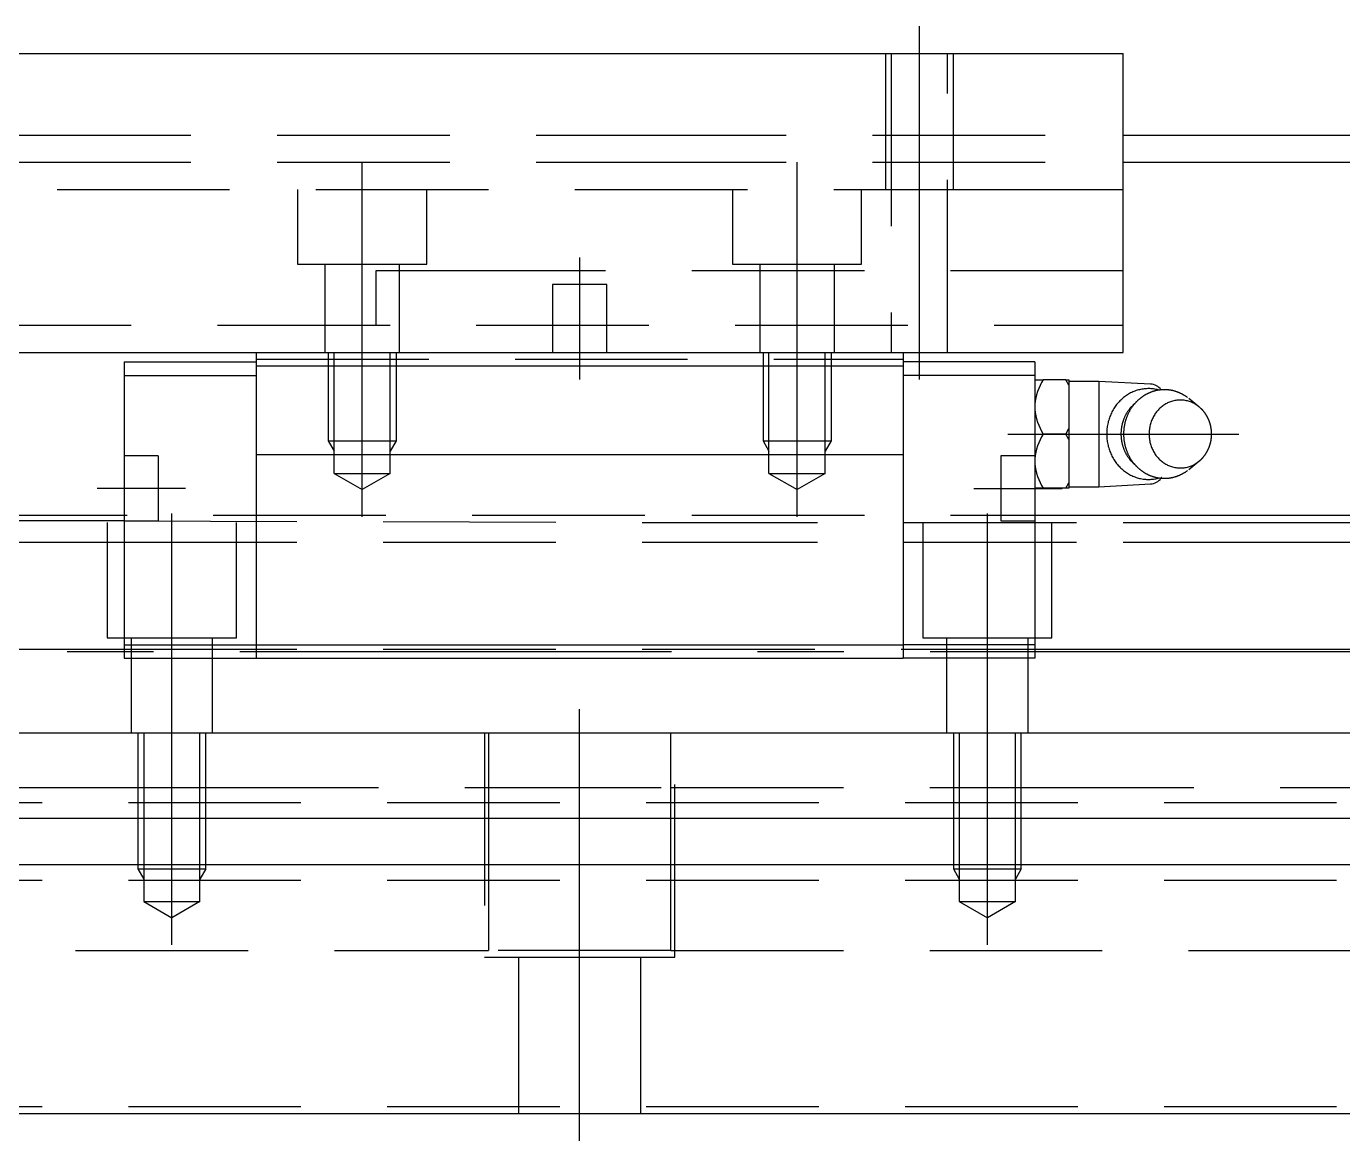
# Model space of a CAD drawing. Extents: x -94 to 670, y -24 to 368.
# Drawn here: x 249.3 to 346.1, y -2 to 80 of the extents above; entities that cross this region are included whole.
import ezdxf

# ---------------------------------------------------------------- set-up
doc = ezdxf.new("R2010")
doc.units = 0
doc.linetypes.add('CENTER', pattern=[50.8, 31.75, -6.35, 6.35, -6.35])
doc.linetypes.add('DASHED', pattern=[19.05, 12.7, -6.35])
doc.layers.get('0').update_dxf_attribs({"linetype": 'CONTINUOUS'})
doc.layers.add('CENTER', color=1, linetype='CENTER')

msp = doc.modelspace()

# ---------------------------------------------------------------- linework, layer by layer
at = {"color": 7, "linetype": 'CONTINUOUS'}
for p, q in [((130, 78), (330, 78)), ((330, 56), (330, 78)), ((330, 72), (477, 72)), ((330, 70), (477, 70)), ((130, 56), (330, 56)), ((256.5, 55.3), (266.2, 55.3)), ((256.5, 55.3), (256.5, 54.31)), ((266.2, 56), (266.2, 55.01)), ((313.8, 56), (313.8, 55.01)), ((323.5, 55.3), (313.8, 55.3)), ((323.5, 55.3), (323.5, 54.31)), ((256.5, 54.31), (256.5, 34.497)), ((256.5, 54.31), (266.2, 54.31)), ((266.2, 55.01), (313.8, 55.01)), ((266.2, 55.01), (266.2, 48.5)), ((313.8, 55.01), (313.8, 48.5)), ((323.5, 54.31), (313.8, 54.31)), ((323.5, 54.31), (323.5, 53.995)), ((323.5, 53.995), (323.5, 46.005)), ((323.5, 53.995), (324.113, 53.995)), ((325.787, 53.995), (324.113, 53.995)), ((325.787, 53.995), (326, 53.995)), ((326, 53.594), (325.787, 53.995)), ((326, 53.995), (326, 53.594)), ((328.2, 53.875), (326, 53.875)), ((326, 53.594), (326, 50.401)), ((328.2, 53.875), (328.2, 46.125)), ((332.008, 53.675), (328.2, 53.875)), ((331.024, 52.427), (330.699, 52.111)), ((335.572, 52.006), (334.817, 52.616)), ((325.787, 50), (326, 50.401)), ((326, 50.401), (326, 49.599)), ((325.787, 50), (324.113, 50)), ((326, 49.599), (325.787, 50)), ((326, 49.599), (326, 46.406)), ((266.2, 48.5), (313.8, 48.5)), ((266.2, 48.5), (266.2, 34.497)), ((313.8, 48.5), (313.8, 34.497)), ((330.699, 47.889), (331.024, 47.573)), ((334.817, 47.384), (335.572, 47.994)), ((323.5, 46.005), (323.5, 34.497)), ((324.113, 46.005), (323.5, 46.005)), ((325.787, 46.005), (324.113, 46.005)), ((325.787, 46.005), (326, 46.406)), ((326, 46.005), (325.787, 46.005)), ((326, 46.406), (326, 46.005)), ((326, 46.125), (328.2, 46.125)), ((328.2, 46.125), (332.008, 46.325)), ((256.5, 43.6), (232.28, 43.6)), ((256.5, 44), (245, 44)), ((398, 44), (330, 44)), ((330, 43.5), (460, 43.5)), ((203.5, 42.043), (256.5, 42.043)), ((330, 42.043), (460, 42.043)), ((203.5, 34.18), (256.5, 34.18)), ((256.5, 34.497), (256.5, 33.5)), ((256.5, 34.497), (266.2, 34.497)), ((266.2, 34.497), (313.8, 34.497)), ((266.2, 34.497), (266.2, 33.5)), ((323.5, 34.497), (313.8, 34.497)), ((313.8, 34.497), (313.8, 33.5)), ((323.5, 34.497), (323.5, 33.5)), ((323.5, 34.18), (460, 34.18)), ((256.5, 33.5), (266.2, 33.5)), ((266.2, 33.5), (313.8, 33.5)), ((323.5, 33.5), (313.8, 33.5)), ((0, 28), (460, 28)), ((460, 21.7), (0, 21.7)), ((460, 18.3), (0, 18.3)), ((0, 0), (460, 0))]:
    msp.add_line(p, q, dxfattribs=at)
at = {"color": 3, "linetype": 'DASHED'}
for p, q in [((312.5, 78), (312.5, 68)), ((312.5, 78), (312.5, 68)), ((312.933, 78), (312.933, 56)), ((317.067, 56), (317.067, 78)), ((317.5, 68), (317.5, 78)), ((317.5, 68), (317.5, 78)), ((172.5, 72), (287.5, 72)), ((287.5, 72), (292.5, 72)), ((292.5, 72), (330, 72)), ((172.5, 70), (287.5, 70)), ((287.5, 70), (292.5, 70)), ((292.5, 70), (330, 70)), ((232.5, 68), (312.5, 68)), ((269.25, 68), (269.25, 62.5)), ((278.75, 62.5), (278.75, 68)), ((301.25, 68), (301.25, 62.5)), ((310.75, 62.5), (310.75, 68)), ((312.5, 68), (317.5, 68)), ((317.5, 68), (330, 68)), ((269.25, 62.5), (278.75, 62.5)), ((271.25, 62.5), (271.25, 56)), ((285, 62), (275, 62)), ((275, 62), (275, 58)), ((276.75, 56), (276.75, 62.5)), ((330, 62), (285, 62)), ((301.25, 62.5), (310.75, 62.5)), ((303.25, 62.5), (303.25, 56)), ((308.75, 56), (308.75, 62.5)), ((288, 61), (288, 56)), ((290, 61), (288, 61)), ((292, 61), (290, 61)), ((292, 56), (292, 61)), ((130, 58), (330, 58)), ((266.2, 55.5), (313.8, 55.5)), ((271.5, 56), (271.5, 49.5)), ((271.933, 47.1), (271.933, 56)), ((276.067, 47.1), (276.067, 56)), ((276.5, 56), (276.5, 49.5)), ((303.5, 56), (303.5, 49.5)), ((303.933, 47.1), (303.933, 56)), ((308.067, 47.1), (308.067, 56)), ((308.5, 56), (308.5, 49.5)), ((271.5, 49.5), (276.5, 49.5)), ((271.5, 49.5), (271.933, 48.75)), ((276.5, 49.5), (276.067, 48.75)), ((303.5, 49.5), (308.5, 49.5)), ((303.5, 49.5), (303.933, 48.75)), ((308.5, 49.5), (308.067, 48.75)), ((259, 48.4), (256.5, 48.4)), ((259, 48.4), (259, 43.6)), ((321, 48.4), (321, 43.6)), ((323.5, 48.4), (321, 48.4)), ((271.933, 47.1), (276.067, 47.1)), ((271.933, 47.1), (274, 45.907)), ((276.067, 47.1), (274, 45.907)), ((303.933, 47.1), (308.067, 47.1)), ((303.933, 47.1), (306, 45.907)), ((308.067, 47.1), (306, 45.907)), ((294.8, 44), (256.5, 44)), ((256.5, 43.6), (294.8, 43.5)), ((256.5, 43.6), (259, 43.6)), ((330, 44), (294.8, 44)), ((321, 43.6), (323.5, 43.6)), ((255.25, 43.5), (255.25, 35)), ((264.75, 35), (264.75, 43.5)), ((294.8, 43.5), (330, 43.5)), ((315.25, 43.5), (315.25, 35)), ((324.75, 35), (324.75, 43.5)), ((256.5, 42.043), (256.5, 42.043)), ((256.5, 42.043), (294.8, 42.043)), ((294.8, 42.043), (330, 42.043)), ((255.25, 35), (260, 35)), ((257, 35), (257, 28)), ((260, 35), (264.75, 35)), ((263, 28), (263, 35)), ((315.25, 35), (320, 35)), ((317, 35), (317, 28)), ((320, 35), (324.75, 35)), ((323, 28), (323, 35)), ((256.5, 34.18), (323.5, 34.18)), ((257.5, 28), (257.5, 21.7)), ((257.933, 28), (257.933, 18)), ((262.067, 18), (262.067, 28)), ((262.5, 21.7), (262.5, 28)), ((283, 28), (283, 11.5)), ((283.292, 28), (283.292, 21.7)), ((296.708, 21.7), (296.708, 28)), ((297, 11.5), (297, 28)), ((317.5, 28), (317.5, 21.7)), ((317.933, 28), (317.933, 18)), ((322.067, 18), (322.067, 28)), ((322.5, 21.7), (322.5, 28)), ((245, 24), (257.5, 24)), ((257.5, 24), (262.5, 24)), ((262.5, 24), (283.292, 24)), ((283.292, 24), (296.708, 24)), ((296.708, 24), (317.5, 24)), ((317.5, 24), (322.5, 24)), ((322.5, 24), (377.5, 24)), ((460, 22.85), (0, 22.85)), ((257.5, 21.7), (257.5, 18.3)), ((262.5, 18.3), (262.5, 21.7)), ((283.292, 21.7), (283.292, 18.3)), ((296.708, 18.3), (296.708, 21.7)), ((317.5, 21.7), (317.5, 18.3)), ((322.5, 18.3), (322.5, 21.7)), ((257.5, 18.3), (257.5, 18)), ((257.5, 18), (262.5, 18)), ((257.5, 18), (257.933, 17.25)), ((257.933, 18), (257.933, 15.6)), ((262.067, 15.6), (262.067, 18)), ((262.5, 18), (262.067, 17.25)), ((262.5, 18), (262.5, 18.3)), ((283.292, 18.3), (283.292, 12)), ((296.708, 12), (296.708, 18.3)), ((317.5, 18.3), (317.5, 18)), ((317.5, 18), (317.933, 17.25)), ((317.5, 18), (322.5, 18)), ((317.933, 18), (317.933, 15.6)), ((322.067, 15.6), (322.067, 18)), ((322.5, 18), (322.067, 17.25)), ((322.5, 18), (322.5, 18.3)), ((460, 17.15), (0, 17.15)), ((257.933, 15.6), (260, 14.407)), ((257.933, 15.6), (262.067, 15.6)), ((262.067, 15.6), (260, 14.407)), ((317.933, 15.6), (320, 14.407)), ((317.933, 15.6), (322.067, 15.6)), ((322.067, 15.6), (320, 14.407)), ((176.708, 12), (283.292, 12)), ((296.708, 12), (283.292, 12)), ((296.708, 12), (403.292, 12)), ((283, 11.5), (290, 11.5)), ((285.5, 11.5), (285.5, 0)), ((290, 11.5), (297, 11.5)), ((294.5, 0), (294.5, 11.5)), ((460, 0.5), (6.5, 0.5))]:
    msp.add_line(p, q, dxfattribs=at)
at = {"color": 7, "linetype": 'CONTINUOUS'}
for points in [[(332.573, 53.248, 0), (332.488, 53.268, 0), (332.403, 53.286, 0), (332.318, 53.302, 0), (332.232, 53.315, 0), (332.145, 53.325, 0), (332.059, 53.333, 0), (331.972, 53.337, 0), (331.885, 53.34, 0), (331.799, 53.34, 0), (331.712, 53.336, 0), (331.625, 53.331, 0), (331.539, 53.322, 0), (331.453, 53.311, 0), (331.367, 53.298, 0), (331.281, 53.282, 0), (331.196, 53.263, 0), (331.112, 53.241, 0), (331.028, 53.217, 0), (330.944, 53.19, 0), (330.862, 53.161, 0), (330.78, 53.13, 0), (330.699, 53.095, 0), (330.619, 53.059, 0), (330.54, 53.02, 0), (330.462, 52.978, 0), (330.386, 52.934, 0), (330.31, 52.888, 0), (330.236, 52.84, 0), (330.162, 52.789, 0), (330.091, 52.736, 0), (330.02, 52.681, 0), (329.951, 52.623, 0), (329.884, 52.564, 0), (329.818, 52.502, 0), (329.754, 52.439, 0), (329.691, 52.374, 0), (329.631, 52.306, 0), (329.572, 52.237, 0), (329.514, 52.166, 0), (329.459, 52.094, 0), (329.405, 52.019, 0), (329.354, 51.944, 0), (329.304, 51.866, 0), (329.257, 51.787, 0), (329.212, 51.707, 0), (329.168, 51.625, 0), (329.127, 51.542, 0), (329.088, 51.458, 0), (329.051, 51.372, 0), (329.017, 51.286, 0), (328.985, 51.198, 0), (328.955, 51.11, 0), (328.927, 51.021, 0), (328.902, 50.93, 0), (328.879, 50.84, 0), (328.858, 50.748, 0), (328.84, 50.656, 0), (328.824, 50.563, 0), (328.81, 50.47, 0), (328.799, 50.376, 0), (328.791, 50.282, 0), (328.785, 50.188, 0), (328.781, 50.094, 0), (328.78, 50, 0), (328.781, 49.906, 0), (328.785, 49.812, 0), (328.791, 49.718, 0), (328.799, 49.624, 0), (328.81, 49.53, 0), (328.824, 49.437, 0), (328.84, 49.344, 0), (328.858, 49.252, 0), (328.879, 49.16, 0), (328.902, 49.07, 0), (328.927, 48.979, 0), (328.955, 48.89, 0), (328.985, 48.802, 0), (329.017, 48.714, 0), (329.051, 48.628, 0), (329.088, 48.542, 0), (329.127, 48.458, 0), (329.168, 48.375, 0), (329.212, 48.293, 0), (329.257, 48.213, 0), (329.304, 48.134, 0), (329.354, 48.056, 0), (329.405, 47.981, 0), (329.459, 47.906, 0), (329.514, 47.834, 0), (329.572, 47.763, 0), (329.631, 47.694, 0), (329.691, 47.626, 0), (329.754, 47.561, 0), (329.818, 47.498, 0), (329.884, 47.436, 0), (329.951, 47.377, 0), (330.02, 47.319, 0), (330.091, 47.264, 0), (330.162, 47.211, 0), (330.236, 47.16, 0), (330.31, 47.112, 0), (330.386, 47.066, 0), (330.462, 47.022, 0), (330.54, 46.98, 0), (330.619, 46.941, 0), (330.699, 46.905, 0), (330.78, 46.87, 0), (330.862, 46.839, 0), (330.944, 46.81, 0), (331.028, 46.783, 0), (331.112, 46.759, 0), (331.196, 46.737, 0), (331.281, 46.718, 0), (331.367, 46.702, 0), (331.453, 46.689, 0), (331.539, 46.678, 0), (331.625, 46.669, 0), (331.712, 46.664, 0), (331.799, 46.66, 0), (331.885, 46.66, 0), (331.972, 46.663, 0), (332.059, 46.667, 0), (332.145, 46.675, 0), (332.232, 46.685, 0), (332.318, 46.698, 0), (332.403, 46.714, 0), (332.488, 46.732, 0), (332.573, 46.752, 0)], [(331.117, 52.514, 0), (331.085, 52.486, 0), (331.054, 52.456, 0), (331.023, 52.427, 0), (330.992, 52.397, 0), (330.962, 52.366, 0), (330.932, 52.335, 0), (330.903, 52.303, 0), (330.874, 52.271, 0), (330.845, 52.239, 0), (330.817, 52.206, 0), (330.789, 52.173, 0), (330.762, 52.139, 0), (330.735, 52.105, 0), (330.709, 52.071, 0), (330.683, 52.036, 0), (330.657, 52.001, 0), (330.632, 51.965, 0), (330.607, 51.929, 0), (330.583, 51.892, 0), (330.559, 51.856, 0), (330.536, 51.819, 0), (330.513, 51.781, 0), (330.491, 51.744, 0), (330.469, 51.706, 0), (330.448, 51.667, 0), (330.427, 51.628, 0), (330.407, 51.589, 0), (330.387, 51.55, 0), (330.367, 51.51, 0), (330.348, 51.471, 0), (330.33, 51.43, 0), (330.312, 51.39, 0), (330.295, 51.349, 0), (330.278, 51.308, 0), (330.262, 51.267, 0), (330.246, 51.225, 0), (330.231, 51.184, 0), (330.216, 51.142, 0), (330.202, 51.1, 0), (330.188, 51.057, 0), (330.175, 51.015, 0), (330.162, 50.972, 0), (330.15, 50.929, 0), (330.139, 50.886, 0), (330.128, 50.843, 0), (330.117, 50.799, 0), (330.107, 50.756, 0), (330.098, 50.712, 0), (330.089, 50.668, 0), (330.081, 50.624, 0), (330.074, 50.58, 0), (330.067, 50.536, 0), (330.06, 50.492, 0), (330.054, 50.447, 0), (330.049, 50.403, 0), (330.044, 50.358, 0), (330.04, 50.314, 0), (330.036, 50.269, 0), (330.033, 50.224, 0), (330.03, 50.179, 0), (330.028, 50.135, 0), (330.027, 50.09, 0), (330.026, 50.045, 0), (330.026, 50, 0), (330.026, 49.955, 0), (330.027, 49.91, 0), (330.028, 49.865, 0), (330.03, 49.821, 0), (330.033, 49.776, 0), (330.036, 49.731, 0), (330.04, 49.686, 0), (330.044, 49.642, 0), (330.049, 49.597, 0), (330.054, 49.553, 0), (330.06, 49.508, 0), (330.067, 49.464, 0), (330.074, 49.42, 0), (330.081, 49.376, 0), (330.089, 49.332, 0), (330.098, 49.288, 0), (330.107, 49.244, 0), (330.117, 49.201, 0), (330.128, 49.157, 0), (330.139, 49.114, 0), (330.15, 49.071, 0), (330.162, 49.028, 0), (330.175, 48.985, 0), (330.188, 48.943, 0), (330.202, 48.9, 0), (330.216, 48.858, 0), (330.231, 48.816, 0), (330.246, 48.775, 0), (330.262, 48.733, 0), (330.278, 48.692, 0), (330.295, 48.651, 0), (330.312, 48.61, 0), (330.33, 48.57, 0), (330.348, 48.529, 0), (330.367, 48.49, 0), (330.387, 48.45, 0), (330.407, 48.411, 0), (330.427, 48.372, 0), (330.448, 48.333, 0), (330.469, 48.294, 0), (330.491, 48.256, 0), (330.513, 48.219, 0), (330.536, 48.181, 0), (330.559, 48.144, 0), (330.583, 48.108, 0), (330.607, 48.071, 0), (330.632, 48.035, 0), (330.657, 47.999, 0), (330.683, 47.964, 0), (330.709, 47.929, 0), (330.735, 47.895, 0), (330.762, 47.861, 0), (330.789, 47.827, 0), (330.817, 47.794, 0), (330.845, 47.761, 0), (330.874, 47.729, 0), (330.903, 47.697, 0), (330.932, 47.665, 0), (330.962, 47.634, 0), (330.992, 47.603, 0), (331.023, 47.573, 0), (331.054, 47.544, 0), (331.085, 47.514, 0), (331.117, 47.486, 0)], [(334.722, 52.69, 0), (334.697, 52.708, 0), (334.672, 52.727, 0), (334.646, 52.744, 0), (334.621, 52.762, 0), (334.595, 52.779, 0), (334.569, 52.796, 0), (334.543, 52.813, 0), (334.517, 52.83, 0), (334.491, 52.846, 0), (334.464, 52.862, 0), (334.437, 52.877, 0), (334.411, 52.892, 0), (334.384, 52.907, 0), (334.357, 52.922, 0), (334.33, 52.937, 0), (334.302, 52.951, 0), (334.275, 52.965, 0), (334.247, 52.978, 0), (334.22, 52.991, 0), (334.192, 53.004, 0), (334.164, 53.017, 0), (334.136, 53.029, 0), (334.108, 53.041, 0), (334.079, 53.053, 0), (334.051, 53.064, 0), (334.022, 53.075, 0), (333.994, 53.086, 0), (333.965, 53.096, 0), (333.936, 53.106, 0), (333.908, 53.116, 0), (333.879, 53.126, 0), (333.85, 53.135, 0), (333.82, 53.144, 0), (333.791, 53.152, 0), (333.762, 53.161, 0), (333.733, 53.169, 0), (333.703, 53.176, 0), (333.674, 53.183, 0), (333.644, 53.19, 0), (333.614, 53.197, 0), (333.585, 53.203, 0), (333.555, 53.209, 0), (333.525, 53.215, 0), (333.495, 53.22, 0), (333.465, 53.225, 0), (333.435, 53.23, 0), (333.405, 53.234, 0), (333.375, 53.238, 0), (333.345, 53.242, 0), (333.315, 53.245, 0), (333.285, 53.248, 0), (333.255, 53.251, 0), (333.225, 53.253, 0), (333.195, 53.255, 0), (333.164, 53.257, 0), (333.134, 53.258, 0), (333.104, 53.259, 0), (333.074, 53.26, 0), (333.043, 53.26, 0), (333.013, 53.26, 0), (332.983, 53.26, 0), (332.953, 53.259, 0), (332.922, 53.258, 0), (332.892, 53.257, 0), (332.862, 53.255, 0), (332.832, 53.253, 0), (332.802, 53.251, 0), (332.772, 53.248, 0), (332.741, 53.245, 0), (332.711, 53.242, 0), (332.681, 53.238, 0), (332.651, 53.234, 0), (332.621, 53.23, 0), (332.591, 53.225, 0), (332.561, 53.221, 0), (332.532, 53.215, 0), (332.502, 53.21, 0), (332.472, 53.204, 0), (332.442, 53.198, 0), (332.413, 53.191, 0), (332.383, 53.184, 0), (332.354, 53.177, 0), (332.324, 53.169, 0), (332.295, 53.162, 0), (332.265, 53.153, 0), (332.236, 53.145, 0), (332.207, 53.136, 0), (332.178, 53.127, 0), (332.149, 53.117, 0), (332.12, 53.108, 0), (332.091, 53.098, 0), (332.063, 53.087, 0), (332.034, 53.077, 0), (332.006, 53.066, 0), (331.977, 53.054, 0), (331.949, 53.042, 0), (331.921, 53.031, 0), (331.893, 53.018, 0), (331.865, 53.006, 0), (331.837, 52.993, 0), (331.809, 52.98, 0), (331.782, 52.966, 0), (331.754, 52.952, 0), (331.727, 52.938, 0), (331.7, 52.924, 0), (331.673, 52.909, 0), (331.646, 52.894, 0), (331.619, 52.879, 0), (331.592, 52.864, 0), (331.566, 52.848, 0), (331.539, 52.831, 0), (331.513, 52.815, 0), (331.487, 52.798, 0), (331.461, 52.781, 0), (331.435, 52.764, 0), (331.41, 52.746, 0), (331.384, 52.729, 0), (331.359, 52.711, 0), (331.334, 52.692, 0), (331.309, 52.673, 0), (331.285, 52.654, 0), (331.26, 52.635, 0), (331.236, 52.616, 0), (331.211, 52.596, 0), (331.187, 52.576, 0), (331.164, 52.556, 0), (331.14, 52.535, 0), (331.117, 52.514, 0)], [(335.499, 52.063, 0), (335.434, 52.109, 0), (335.367, 52.154, 0), (335.299, 52.196, 0), (335.23, 52.235, 0), (335.16, 52.272, 0), (335.088, 52.306, 0), (335.016, 52.337, 0), (334.942, 52.366, 0), (334.868, 52.392, 0), (334.793, 52.415, 0), (334.717, 52.436, 0), (334.641, 52.453, 0), (334.564, 52.468, 0), (334.487, 52.48, 0), (334.409, 52.489, 0), (334.331, 52.496, 0), (334.253, 52.499, 0), (334.175, 52.5, 0), (334.097, 52.498, 0), (334.019, 52.492, 0), (333.941, 52.484, 0), (333.864, 52.473, 0), (333.787, 52.46, 0), (333.71, 52.443, 0), (333.634, 52.424, 0), (333.559, 52.401, 0), (333.484, 52.377, 0), (333.411, 52.349, 0), (333.338, 52.319, 0), (333.266, 52.285, 0), (333.195, 52.25, 0), (333.125, 52.211, 0), (333.057, 52.171, 0), (332.99, 52.127, 0), (332.924, 52.081, 0), (332.86, 52.033, 0), (332.797, 51.983, 0), (332.736, 51.93, 0), (332.677, 51.875, 0), (332.619, 51.818, 0), (332.563, 51.759, 0), (332.509, 51.697, 0), (332.457, 51.634, 0), (332.407, 51.569, 0), (332.359, 51.502, 0), (332.313, 51.434, 0), (332.27, 51.363, 0), (332.228, 51.291, 0), (332.189, 51.218, 0), (332.152, 51.143, 0), (332.118, 51.067, 0), (332.086, 50.99, 0), (332.056, 50.911, 0), (332.029, 50.832, 0), (332.004, 50.752, 0), (331.982, 50.67, 0), (331.962, 50.588, 0), (331.945, 50.505, 0), (331.931, 50.422, 0), (331.919, 50.338, 0), (331.909, 50.254, 0), (331.903, 50.169, 0), (331.899, 50.085, 0), (331.897, 50, 0), (331.899, 49.915, 0), (331.903, 49.831, 0), (331.909, 49.746, 0), (331.919, 49.662, 0), (331.931, 49.578, 0), (331.945, 49.495, 0), (331.962, 49.412, 0), (331.982, 49.33, 0), (332.004, 49.248, 0), (332.029, 49.168, 0), (332.056, 49.089, 0), (332.086, 49.01, 0), (332.118, 48.933, 0), (332.152, 48.857, 0), (332.189, 48.782, 0), (332.228, 48.709, 0), (332.27, 48.637, 0), (332.313, 48.566, 0), (332.359, 48.498, 0), (332.407, 48.431, 0), (332.457, 48.366, 0), (332.509, 48.303, 0), (332.563, 48.241, 0), (332.619, 48.182, 0), (332.677, 48.125, 0), (332.736, 48.07, 0), (332.797, 48.017, 0), (332.86, 47.967, 0), (332.924, 47.919, 0), (332.99, 47.873, 0), (333.057, 47.829, 0), (333.125, 47.789, 0), (333.195, 47.75, 0), (333.266, 47.715, 0), (333.338, 47.681, 0), (333.411, 47.651, 0), (333.484, 47.623, 0), (333.559, 47.599, 0), (333.634, 47.576, 0), (333.71, 47.557, 0), (333.787, 47.54, 0), (333.864, 47.527, 0), (333.941, 47.516, 0), (334.019, 47.508, 0), (334.097, 47.502, 0), (334.175, 47.5, 0), (334.253, 47.501, 0), (334.331, 47.504, 0), (334.409, 47.511, 0), (334.487, 47.52, 0), (334.564, 47.532, 0), (334.641, 47.547, 0), (334.717, 47.564, 0), (334.793, 47.585, 0), (334.868, 47.608, 0), (334.942, 47.634, 0), (335.016, 47.663, 0), (335.088, 47.694, 0), (335.16, 47.728, 0), (335.23, 47.765, 0), (335.299, 47.804, 0), (335.367, 47.846, 0), (335.434, 47.891, 0), (335.499, 47.937, 0)], [(330.78, 52.187, 0), (330.752, 52.162, 0), (330.725, 52.136, 0), (330.698, 52.11, 0), (330.671, 52.084, 0), (330.645, 52.057, 0), (330.619, 52.03, 0), (330.594, 52.003, 0), (330.568, 51.975, 0), (330.544, 51.947, 0), (330.519, 51.918, 0), (330.495, 51.889, 0), (330.471, 51.86, 0), (330.448, 51.831, 0), (330.425, 51.801, 0), (330.402, 51.77, 0), (330.38, 51.74, 0), (330.358, 51.709, 0), (330.337, 51.677, 0), (330.316, 51.646, 0), (330.295, 51.614, 0), (330.275, 51.582, 0), (330.255, 51.549, 0), (330.235, 51.516, 0), (330.216, 51.483, 0), (330.198, 51.45, 0), (330.18, 51.416, 0), (330.162, 51.382, 0), (330.145, 51.348, 0), (330.128, 51.313, 0), (330.111, 51.279, 0), (330.095, 51.244, 0), (330.08, 51.209, 0), (330.065, 51.173, 0), (330.05, 51.138, 0), (330.036, 51.102, 0), (330.022, 51.066, 0), (330.009, 51.029, 0), (329.996, 50.993, 0), (329.984, 50.956, 0), (329.972, 50.92, 0), (329.96, 50.883, 0), (329.95, 50.845, 0), (329.939, 50.808, 0), (329.929, 50.771, 0), (329.92, 50.733, 0), (329.91, 50.695, 0), (329.902, 50.657, 0), (329.894, 50.619, 0), (329.886, 50.581, 0), (329.879, 50.543, 0), (329.872, 50.505, 0), (329.866, 50.466, 0), (329.861, 50.428, 0), (329.855, 50.389, 0), (329.851, 50.35, 0), (329.847, 50.312, 0), (329.843, 50.273, 0), (329.84, 50.234, 0), (329.837, 50.195, 0), (329.835, 50.156, 0), (329.833, 50.117, 0), (329.832, 50.078, 0), (329.831, 50.039, 0), (329.831, 50, 0), (329.831, 49.961, 0), (329.832, 49.922, 0), (329.833, 49.883, 0), (329.835, 49.844, 0), (329.837, 49.805, 0), (329.84, 49.766, 0), (329.843, 49.727, 0), (329.847, 49.688, 0), (329.851, 49.65, 0), (329.855, 49.611, 0), (329.861, 49.572, 0), (329.866, 49.534, 0), (329.872, 49.495, 0), (329.879, 49.457, 0), (329.886, 49.419, 0), (329.894, 49.381, 0), (329.902, 49.343, 0), (329.91, 49.305, 0), (329.92, 49.267, 0), (329.929, 49.229, 0), (329.939, 49.192, 0), (329.95, 49.155, 0), (329.96, 49.117, 0), (329.972, 49.08, 0), (329.984, 49.044, 0), (329.996, 49.007, 0), (330.009, 48.971, 0), (330.022, 48.934, 0), (330.036, 48.898, 0), (330.05, 48.862, 0), (330.065, 48.827, 0), (330.08, 48.791, 0), (330.095, 48.756, 0), (330.111, 48.721, 0), (330.128, 48.687, 0), (330.145, 48.652, 0), (330.162, 48.618, 0), (330.18, 48.584, 0), (330.198, 48.55, 0), (330.216, 48.517, 0), (330.235, 48.484, 0), (330.255, 48.451, 0), (330.275, 48.418, 0), (330.295, 48.386, 0), (330.316, 48.354, 0), (330.337, 48.323, 0), (330.358, 48.291, 0), (330.38, 48.26, 0), (330.402, 48.23, 0), (330.425, 48.199, 0), (330.448, 48.169, 0), (330.471, 48.14, 0), (330.495, 48.111, 0), (330.519, 48.082, 0), (330.544, 48.053, 0), (330.568, 48.025, 0), (330.594, 47.997, 0), (330.619, 47.97, 0), (330.645, 47.943, 0), (330.671, 47.916, 0), (330.698, 47.89, 0), (330.725, 47.864, 0), (330.752, 47.838, 0), (330.78, 47.813, 0)], [(336.5, 50, 0), (336.5, 50.019, 0), (336.5, 50.038, 0), (336.499, 50.057, 0), (336.499, 50.076, 0), (336.498, 50.095, 0), (336.498, 50.114, 0), (336.497, 50.133, 0), (336.496, 50.151, 0), (336.495, 50.17, 0), (336.493, 50.189, 0), (336.492, 50.208, 0), (336.49, 50.227, 0), (336.489, 50.246, 0), (336.487, 50.265, 0), (336.485, 50.284, 0), (336.483, 50.303, 0), (336.481, 50.321, 0), (336.479, 50.34, 0), (336.476, 50.359, 0), (336.474, 50.378, 0), (336.471, 50.396, 0), (336.468, 50.415, 0), (336.465, 50.434, 0), (336.462, 50.452, 0), (336.459, 50.471, 0), (336.455, 50.49, 0), (336.452, 50.508, 0), (336.448, 50.527, 0), (336.445, 50.545, 0), (336.441, 50.564, 0), (336.437, 50.582, 0), (336.433, 50.601, 0), (336.428, 50.619, 0), (336.424, 50.637, 0), (336.419, 50.656, 0), (336.415, 50.674, 0), (336.41, 50.692, 0), (336.405, 50.71, 0), (336.4, 50.728, 0), (336.395, 50.747, 0), (336.39, 50.765, 0), (336.384, 50.783, 0), (336.379, 50.801, 0), (336.373, 50.819, 0), (336.367, 50.837, 0), (336.361, 50.854, 0), (336.355, 50.872, 0), (336.349, 50.89, 0), (336.343, 50.907, 0), (336.337, 50.925, 0), (336.33, 50.943, 0), (336.323, 50.96, 0), (336.317, 50.978, 0), (336.31, 50.995, 0), (336.303, 51.013, 0), (336.296, 51.03, 0), (336.288, 51.047, 0), (336.281, 51.064, 0), (336.274, 51.081, 0), (336.266, 51.098, 0), (336.258, 51.115, 0), (336.25, 51.132, 0), (336.242, 51.149, 0), (336.234, 51.166, 0), (336.226, 51.183, 0), (336.218, 51.199, 0), (336.209, 51.216, 0), (336.201, 51.233, 0), (336.192, 51.249, 0), (336.183, 51.265, 0), (336.175, 51.282, 0), (336.166, 51.298, 0), (336.156, 51.314, 0), (336.147, 51.33, 0), (336.138, 51.346, 0), (336.128, 51.362, 0), (336.119, 51.378, 0), (336.109, 51.394, 0), (336.099, 51.409, 0), (336.09, 51.425, 0), (336.08, 51.441, 0), (336.069, 51.456, 0), (336.059, 51.471, 0), (336.049, 51.487, 0), (336.038, 51.502, 0), (336.028, 51.517, 0), (336.017, 51.532, 0), (336.007, 51.547, 0), (335.996, 51.562, 0), (335.985, 51.577, 0), (335.974, 51.591, 0), (335.963, 51.606, 0), (335.951, 51.62, 0), (335.94, 51.635, 0), (335.928, 51.649, 0), (335.917, 51.663, 0), (335.905, 51.677, 0), (335.894, 51.691, 0), (335.882, 51.705, 0), (335.87, 51.719, 0), (335.858, 51.733, 0), (335.846, 51.746, 0), (335.833, 51.76, 0), (335.821, 51.773, 0), (335.809, 51.786, 0), (335.796, 51.8, 0), (335.783, 51.813, 0), (335.771, 51.826, 0), (335.758, 51.839, 0), (335.745, 51.852, 0), (335.732, 51.864, 0), (335.719, 51.877, 0), (335.706, 51.889, 0), (335.693, 51.902, 0), (335.679, 51.914, 0), (335.666, 51.926, 0), (335.652, 51.938, 0), (335.639, 51.95, 0), (335.625, 51.962, 0), (335.612, 51.973, 0), (335.598, 51.985, 0), (335.584, 51.996, 0), (335.57, 52.008, 0), (335.556, 52.019, 0), (335.542, 52.03, 0), (335.527, 52.041, 0), (335.513, 52.052, 0), (335.499, 52.063, 0)], [(335.499, 47.937, 0), (335.513, 47.948, 0), (335.527, 47.959, 0), (335.542, 47.97, 0), (335.556, 47.981, 0), (335.57, 47.992, 0), (335.584, 48.004, 0), (335.598, 48.015, 0), (335.612, 48.027, 0), (335.625, 48.038, 0), (335.639, 48.05, 0), (335.652, 48.062, 0), (335.666, 48.074, 0), (335.679, 48.086, 0), (335.693, 48.098, 0), (335.706, 48.111, 0), (335.719, 48.123, 0), (335.732, 48.136, 0), (335.745, 48.148, 0), (335.758, 48.161, 0), (335.771, 48.174, 0), (335.783, 48.187, 0), (335.796, 48.2, 0), (335.809, 48.214, 0), (335.821, 48.227, 0), (335.833, 48.24, 0), (335.846, 48.254, 0), (335.858, 48.267, 0), (335.87, 48.281, 0), (335.882, 48.295, 0), (335.894, 48.309, 0), (335.905, 48.323, 0), (335.917, 48.337, 0), (335.928, 48.351, 0), (335.94, 48.365, 0), (335.951, 48.38, 0), (335.963, 48.394, 0), (335.974, 48.409, 0), (335.985, 48.423, 0), (335.996, 48.438, 0), (336.007, 48.453, 0), (336.017, 48.468, 0), (336.028, 48.483, 0), (336.038, 48.498, 0), (336.049, 48.513, 0), (336.059, 48.529, 0), (336.069, 48.544, 0), (336.08, 48.559, 0), (336.09, 48.575, 0), (336.099, 48.591, 0), (336.109, 48.606, 0), (336.119, 48.622, 0), (336.128, 48.638, 0), (336.138, 48.654, 0), (336.147, 48.67, 0), (336.156, 48.686, 0), (336.166, 48.702, 0), (336.175, 48.718, 0), (336.183, 48.735, 0), (336.192, 48.751, 0), (336.201, 48.767, 0), (336.209, 48.784, 0), (336.218, 48.801, 0), (336.226, 48.817, 0), (336.234, 48.834, 0), (336.242, 48.851, 0), (336.25, 48.868, 0), (336.258, 48.885, 0), (336.266, 48.902, 0), (336.274, 48.919, 0), (336.281, 48.936, 0), (336.288, 48.953, 0), (336.296, 48.97, 0), (336.303, 48.987, 0), (336.31, 49.005, 0), (336.317, 49.022, 0), (336.323, 49.04, 0), (336.33, 49.057, 0), (336.337, 49.075, 0), (336.343, 49.093, 0), (336.349, 49.11, 0), (336.355, 49.128, 0), (336.361, 49.146, 0), (336.367, 49.163, 0), (336.373, 49.181, 0), (336.379, 49.199, 0), (336.384, 49.217, 0), (336.39, 49.235, 0), (336.395, 49.253, 0), (336.4, 49.272, 0), (336.405, 49.29, 0), (336.41, 49.308, 0), (336.415, 49.326, 0), (336.419, 49.344, 0), (336.424, 49.363, 0), (336.428, 49.381, 0), (336.433, 49.399, 0), (336.437, 49.418, 0), (336.441, 49.436, 0), (336.445, 49.455, 0), (336.448, 49.473, 0), (336.452, 49.492, 0), (336.455, 49.51, 0), (336.459, 49.529, 0), (336.462, 49.548, 0), (336.465, 49.566, 0), (336.468, 49.585, 0), (336.471, 49.604, 0), (336.474, 49.622, 0), (336.476, 49.641, 0), (336.479, 49.66, 0), (336.481, 49.679, 0), (336.483, 49.697, 0), (336.485, 49.716, 0), (336.487, 49.735, 0), (336.489, 49.754, 0), (336.49, 49.773, 0), (336.492, 49.792, 0), (336.493, 49.811, 0), (336.495, 49.83, 0), (336.496, 49.849, 0), (336.497, 49.867, 0), (336.498, 49.886, 0), (336.498, 49.905, 0), (336.499, 49.924, 0), (336.499, 49.943, 0), (336.5, 49.962, 0), (336.5, 49.981, 0), (336.5, 50, 0)], [(331.117, 47.486, 0), (331.14, 47.465, 0), (331.164, 47.444, 0), (331.187, 47.424, 0), (331.211, 47.404, 0), (331.236, 47.384, 0), (331.26, 47.365, 0), (331.285, 47.346, 0), (331.309, 47.327, 0), (331.334, 47.308, 0), (331.359, 47.289, 0), (331.384, 47.271, 0), (331.41, 47.254, 0), (331.435, 47.236, 0), (331.461, 47.219, 0), (331.487, 47.202, 0), (331.513, 47.185, 0), (331.539, 47.168, 0), (331.566, 47.152, 0), (331.592, 47.136, 0), (331.619, 47.121, 0), (331.646, 47.106, 0), (331.673, 47.091, 0), (331.7, 47.076, 0), (331.727, 47.062, 0), (331.754, 47.048, 0), (331.782, 47.034, 0), (331.809, 47.02, 0), (331.837, 47.007, 0), (331.865, 46.994, 0), (331.893, 46.982, 0), (331.921, 46.969, 0), (331.949, 46.958, 0), (331.977, 46.946, 0), (332.006, 46.934, 0), (332.034, 46.923, 0), (332.063, 46.913, 0), (332.091, 46.902, 0), (332.12, 46.892, 0), (332.149, 46.883, 0), (332.178, 46.873, 0), (332.207, 46.864, 0), (332.236, 46.855, 0), (332.265, 46.847, 0), (332.295, 46.838, 0), (332.324, 46.831, 0), (332.354, 46.823, 0), (332.383, 46.816, 0), (332.413, 46.809, 0), (332.442, 46.802, 0), (332.472, 46.796, 0), (332.502, 46.79, 0), (332.532, 46.785, 0), (332.561, 46.779, 0), (332.591, 46.775, 0), (332.621, 46.77, 0), (332.651, 46.766, 0), (332.681, 46.762, 0), (332.711, 46.758, 0), (332.741, 46.755, 0), (332.772, 46.752, 0), (332.802, 46.749, 0), (332.832, 46.747, 0), (332.862, 46.745, 0), (332.892, 46.743, 0), (332.922, 46.742, 0), (332.953, 46.741, 0), (332.983, 46.74, 0), (333.013, 46.74, 0), (333.043, 46.74, 0), (333.074, 46.74, 0), (333.104, 46.741, 0), (333.134, 46.742, 0), (333.164, 46.743, 0), (333.195, 46.745, 0), (333.225, 46.747, 0), (333.255, 46.749, 0), (333.285, 46.752, 0), (333.315, 46.755, 0), (333.345, 46.758, 0), (333.375, 46.762, 0), (333.405, 46.766, 0), (333.435, 46.77, 0), (333.465, 46.775, 0), (333.495, 46.78, 0), (333.525, 46.785, 0), (333.555, 46.791, 0), (333.585, 46.797, 0), (333.614, 46.803, 0), (333.644, 46.81, 0), (333.674, 46.817, 0), (333.703, 46.824, 0), (333.733, 46.831, 0), (333.762, 46.839, 0), (333.791, 46.848, 0), (333.82, 46.856, 0), (333.85, 46.865, 0), (333.879, 46.874, 0), (333.908, 46.884, 0), (333.936, 46.894, 0), (333.965, 46.904, 0), (333.994, 46.914, 0), (334.022, 46.925, 0), (334.051, 46.936, 0), (334.079, 46.947, 0), (334.108, 46.959, 0), (334.136, 46.971, 0), (334.164, 46.983, 0), (334.192, 46.996, 0), (334.22, 47.009, 0), (334.247, 47.022, 0), (334.275, 47.035, 0), (334.302, 47.049, 0), (334.33, 47.063, 0), (334.357, 47.078, 0), (334.384, 47.092, 0), (334.411, 47.107, 0), (334.437, 47.123, 0), (334.464, 47.138, 0), (334.491, 47.154, 0), (334.517, 47.17, 0), (334.543, 47.187, 0), (334.569, 47.204, 0), (334.595, 47.221, 0), (334.621, 47.238, 0), (334.646, 47.256, 0), (334.672, 47.273, 0), (334.697, 47.292, 0), (334.722, 47.31, 0)]]:
    msp.add_polyline3d(points, dxfattribs=at)
for centre, radius, start, end in [((327.543, 51.827), 4.058, 147.70887, 175.14376), ((331.956, 52.677), 1, 34.87764, 87), ((327.478, 52.146), 3.991, 184.62153, 212.52584), ((327.543, 47.832), 4.058, 147.70887, 175.14376), ((327.478, 48.151), 3.991, 184.62153, 212.52584), ((331.956, 47.323), 1, 273, 325.12236)]:
    msp.add_arc(centre, radius, start, end, dxfattribs=at)
at = {"color": 3, "linetype": 'DASHED'}
msp.add_arc((331.956, 47.323), 1, 325.12236, 330.53568, dxfattribs=at)
at = {"layer": 'CENTER', "color": 1, "linetype": 'CENTER'}
for p, q in [((315, 54), (315, 80)), ((274, 43.907), (274, 70)), ((306, 43.907), (306, 70)), ((290, 63), (290, 54)), ((321.5, 50), (338.5, 50)), ((261, 46), (254.5, 46)), ((319, 46), (325.5, 46)), ((260, 12.407), (260, 45.5)), ((320, 12.407), (320, 45.5)), ((11, 34), (480, 34)), ((290, -2), (290, 30))]:
    msp.add_line(p, q, dxfattribs=at)

doc.saveas('drawing.dxf')
